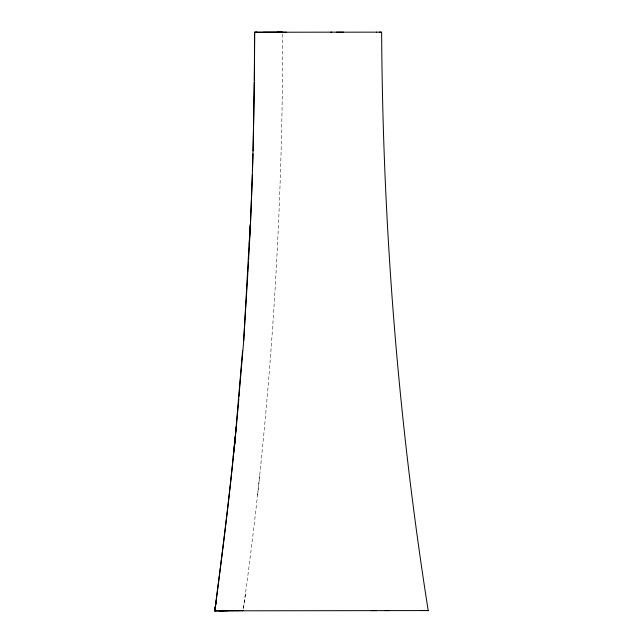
<?xml version="1.0" encoding="UTF-8"?>
<svg xmlns="http://www.w3.org/2000/svg" width="643" height="643" viewBox="0 0 643 643"><rect width="100%" height="100%" fill="white"/><g stroke="black" fill="none" stroke-linecap="round" stroke-linejoin="round"><path stroke-width="0.48" stroke-dasharray="3.21 2.41" d="M282.703 34.192C282.695 226.601 269.811 419.067 243.239 609.652L245.883 591.528M257.578 495.038L259.716 475.836"/><path stroke-width="0.96" d="M256.589 32.238L254.588 32.263L254.355 80.512M252.458 170.001L253.02 153.79M257.224 32.246L254.692 32.238C254.298 108.137 252.908 184.067 248.6 259.844M253.101 150.896L254.29 82.441M250.175 225.058L243.721 340.766L239.566 389.047M252.394 174.518L250.561 221.361M250.4 224.126L249.251 244.428M248.503 261.773L247.909 272.383M247.828 273.347L243.673 340.766M238.85 398.684C232.71 469.607 224.158 540.281 214.794 610.85L223.234 610.794M235.089 437.264C229.929 495.287 222.173 553.06 214.85 610.842L216.193 610.842M238.995 396.755L239.493 390.012M236.053 427.587L234.671 444.506L242.588 350.443M235.217 437.264L233.232 456.53M223.619 610.826L214.85 610.842L216.048 601.197M214.794 610.85L216.096 601.197M223.121 610.794L232.991 610.697M219.231 610.834L227.968 610.746M232.782 610.697L237.492 610.649M237.339 610.649L243.094 610.601L242.499 610.609M379.563 32.158L381.186 32.15M256.34 32.254L259.933 32.246M263.26 32.254L331.876 32.158M376.468 32.158L381.637 32.15C382.73 225.757 398.001 419.316 428.206 610.569L426.373 610.577M219.038 610.842L421.342 610.577M424.147 610.577L428.206 610.569M277.117 32.238L286.649 32.23M330.856 32.174L376.629 32.158M384.924 610.577L388.943 610.569M371.196 610.593L376.444 610.593M421.117 610.577L424.324 610.577M336.329 32.158L343.547 32.166M260.102 32.23L273.645 32.254M274.006 32.246L282.711 32.254L254.588 32.263"/></g></svg>
